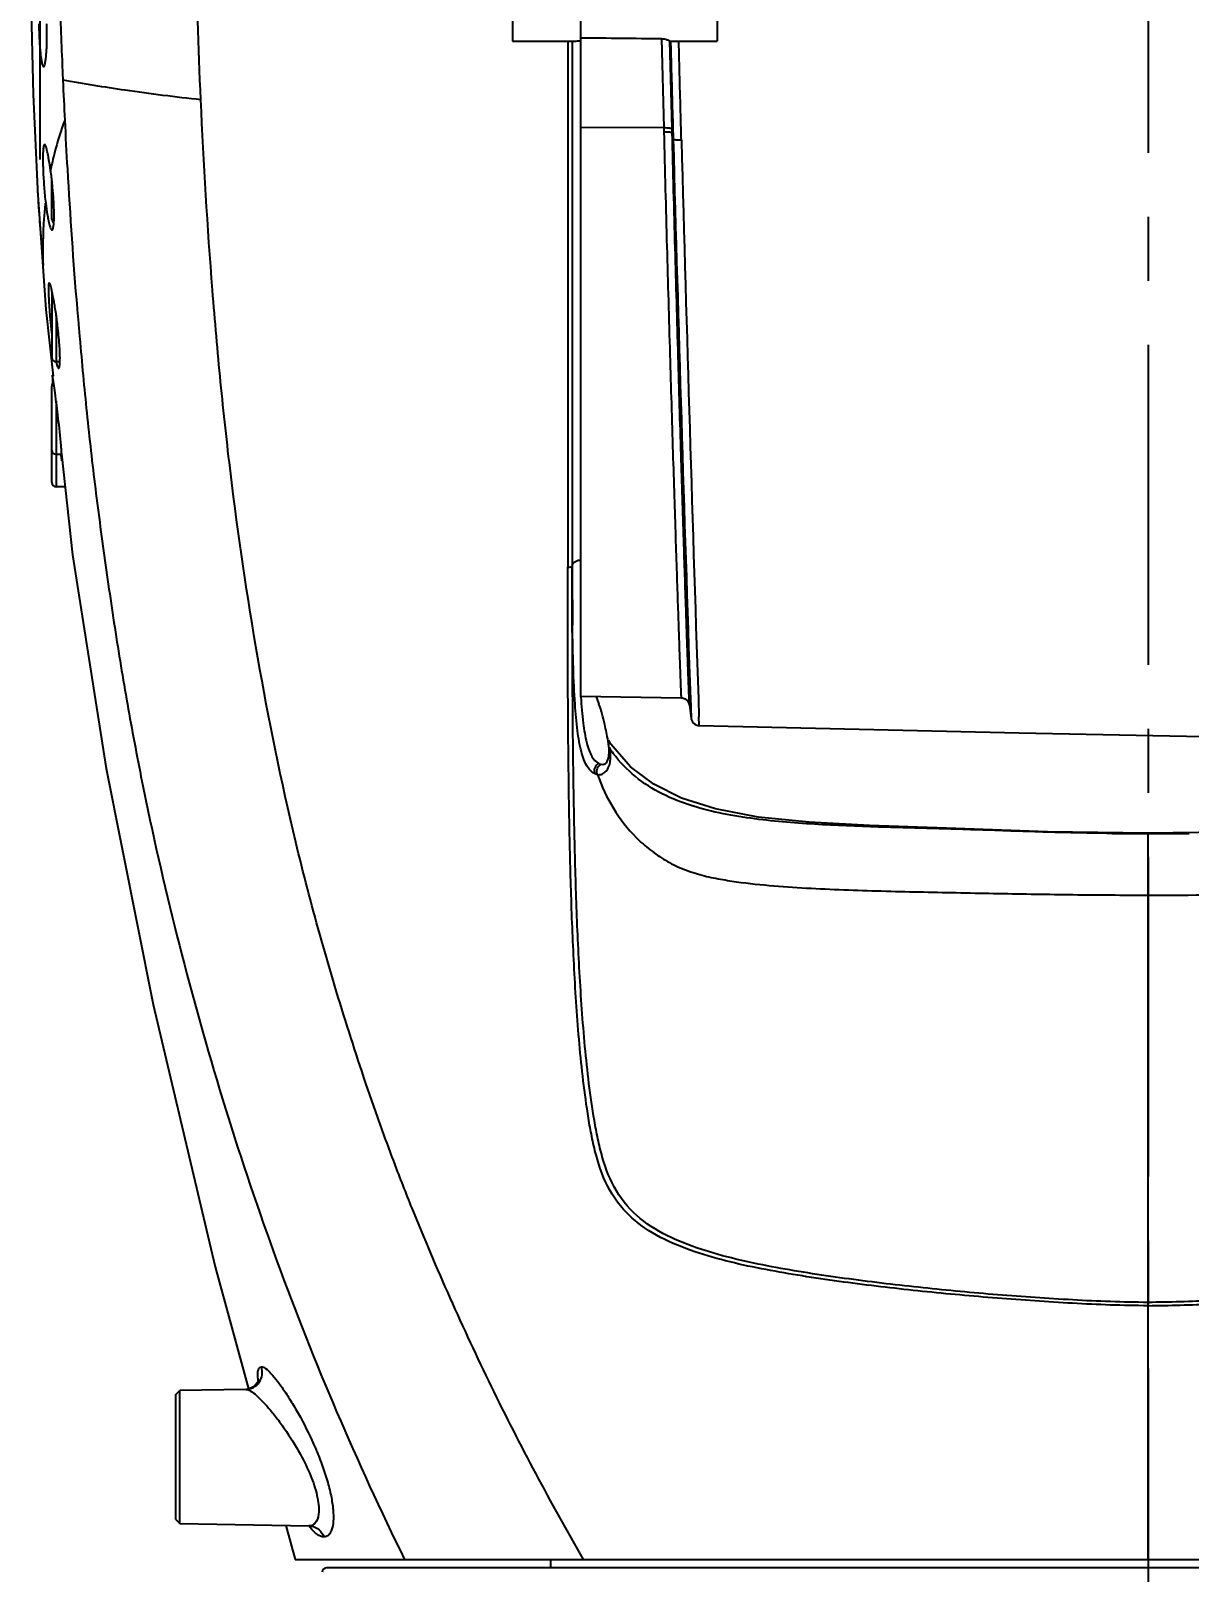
# Model space of a CAD drawing. Header units: millimetres. Extents: x 5828 to 6704, y 123 to 421.
# Drawn here: x 6457.72 to 6464.51, y 240.91 to 249.95 of the extents above; entities that cross this region are included whole.
import ezdxf

# ---------------------------------------------------------------- set-up
doc = ezdxf.new("R2010")
doc.units = ezdxf.units.MM
doc.linetypes.add('CENTER', pattern=[0.6, 0.375, -0.075, 0.075, -0.075])
for name, color, linetype in [('中心线', 7, 'Continuous'), ('外形图', 7, 'Continuous'), ('尺寸标注', 7, 'Continuous')]:
    doc.layers.add(name, color=color, linetype=linetype)
doc.styles.add('微软雅黑', font='msyh.ttc', dxfattribs={"height": 1.5})
doc.dimstyles.new('尺寸标注_1_20比例', dxfattribs={"dimtxt": 1.5, "dimasz": 1.25, "dimexe": 0.5, "dimexo": 0.4, "dimgap": 0.5, "dimtad": 1, "dimdec": 1, "dimlfac": 20, "dimdsep": 46, "dimtxsty": '微软雅黑', "dimcen": 0.09, "dimadec": 0, "dimazin": 0, "dimtp": 0.01, "dimtm": 0.01, "dimtfac": 1, "dimtdec": 1, "dimtofl": 0, "dimtmove": 0, "dimatfit": 3, "dimfxl": 1, "dimtolj": 1, "dimarcsym": 0})

# ---------------------------------------------------------------- blocks, each defined once
blk = doc.blocks.new('*D803')
at = {"layer": 'Defpoints', "color": 0}
for p in [(6457.7723, 291.9396), (6457.7723, 248.7937), (6470.7605, 248.7922)]:
    blk.add_point(p, dxfattribs=at)
at = {"layer": '尺寸标注', "color": 0, "lineweight": -2}
for p, q in [((6457.7723, 249.1937), (6457.7723, 292.4396)), ((6470.7605, 249.1922), (6470.7605, 292.4396)), ((6469.5105, 291.9396), (6459.0223, 291.9396))]:
    blk.add_line(p, q, dxfattribs=at)
at = {"layer": '尺寸标注', "color": 0}
for points in [[(6459.0223, 292.1479), (6459.0223, 291.7312), (6457.7723, 291.9396)], [(6469.5105, 291.7312), (6469.5105, 292.1479), (6470.7605, 291.9396)]]:
    blk.add_solid(points, dxfattribs=at)
at = {"layer": '尺寸标注', "color": 0, "insert": (6464.0525, 293.2148), "char_height": 1.5, "attachment_point": 5, "style": '微软雅黑'}
blk.add_mtext('\\A1;\\A1;260', dxfattribs=at)

msp = doc.modelspace()

# ---------------------------------------------------------------- linework, layer by layer
at = {"layer": '中心线', "linetype": 'CENTER', "ltscale": 5}
msp.add_line((6464.2664, 284.1061), (6464.2664, 228.9513), dxfattribs=at)
at = {"layer": '外形图', "color": 7, "linetype": 'Continuous'}
for p, q in [((6460.9414, 246.0419), (6460.9414, 254.3246)), ((6460.5414, 250.0871), (6460.5414, 249.8871)), ((6461.7414, 250.0871), (6461.7414, 249.8871)), ((6461.4147, 249.9015), (6461.4277, 249.3793)), ((6460.5414, 249.8871), (6460.9072, 249.8871)), ((6460.8664, 249.8871), (6460.8651, 246.8027)), ((6460.8914, 249.8871), (6460.8914, 246.8089)), ((6461.4765, 249.3739), (6461.4639, 249.8873)), ((6461.4676, 249.8871), (6461.7414, 249.8871)), ((6461.4277, 249.3793), (6460.9414, 249.3806)), ((6461.4277, 249.3793), (6461.4283, 249.3555)), ((6461.4771, 249.3495), (6461.4765, 249.3739)), ((6461.483, 249.3112), (6461.4771, 249.3495)), ((6457.7567, 249.0216), (6457.7572, 249.0138)), ((6457.7572, 249.0137), (6457.8067, 248.3131)), ((6457.8414, 248.8429), (6457.8414, 249.0717)), ((6457.8414, 248.4068), (6457.8414, 248.0318)), ((6457.8067, 248.3131), (6457.8491, 247.9237)), ((6457.8664, 248.2813), (6457.8664, 248.0068)), ((6457.9893, 248.3187), (6457.99, 248.3111)), ((6457.8352, 248.2193), (6457.8357, 248.2149)), ((6458.0048, 248.1409), (6458.0066, 248.1204)), ((6458.0051, 248.1407), (6458.0069, 248.1202)), ((6457.8882, 248.0068), (6457.8664, 248.0068)), ((6457.8414, 247.2996), (6457.8414, 247.8649)), ((6457.8664, 247.7776), (6457.8664, 247.2746)), ((6457.8664, 247.4649), (6457.8993, 247.4649)), ((6457.9198, 247.2746), (6457.8664, 247.2746)), ((6460.9416, 246.048), (6461.5296, 246.0377)), ((6461.5836, 246.0395), (6461.5878, 245.9184)), ((6461.5783, 245.9946), (6461.5878, 245.9184)), ((6461.636, 245.8754), (6461.6342, 245.9258)), ((6461.5878, 245.9184), (6461.5878, 245.9184)), ((6461.1178, 245.7662), (6461.1058, 245.7883)), ((6461.2329, 245.6332), (6461.1178, 245.7662)), ((6461.0618, 245.648), (6461.0699, 245.6471)), ((6464.2664, 240.9869), (6464.2664, 245.2435)), ((6458.5664, 241.9516), (6458.5914, 241.977)), ((6458.5664, 241.9516), (6458.5664, 241.2225)), ((6458.979, 241.9838), (6458.5914, 241.977)), ((6458.5914, 241.1971), (6458.5914, 241.977)), ((6458.5664, 241.2225), (6458.5914, 241.1971)), ((6458.5914, 241.1971), (6459.3481, 241.1839)), ((6459.2122, 241.1863), (6459.2667, 240.9866)), ((6459.2666, 240.987), (6459.9076, 240.9866)), ((6459.9076, 240.9866), (6469.2662, 240.9866)), ((6460.7664, 240.9371), (6460.7664, 240.9866)), ((6469.0823, 240.9371), (6459.4506, 240.9371))]:
    msp.add_line(p, q, dxfattribs=at)
for points in [[(6457.7439, 251.696), (6457.7275, 251.2337), (6457.7181, 250.725), (6457.7184, 250.1444), (6457.7312, 249.5734), (6457.7567, 249.0216)], [(6457.8987, 247.4684), (6457.9632, 246.8762), (6458.1597, 245.6225), (6458.4345, 244.24), (6458.7983, 242.703), (6458.9935, 241.9878)], [(6461.5296, 246.0377), (6461.5359, 246.0372), (6461.5542, 246.0308), (6461.5675, 246.0194), (6461.5749, 246.007), (6461.5777, 245.998), (6461.5783, 245.9946)], [(6461.5878, 245.9184), (6461.5888, 245.9129), (6461.5914, 245.9049), (6461.5959, 245.8967), (6461.6019, 245.8894), (6461.6093, 245.8832), (6461.6182, 245.8784), (6461.6284, 245.8754), (6461.636, 245.8746)], [(6461.636, 245.8754), (6463.5101, 245.8328), (6465.7653, 245.7873)], [(6467.415, 245.7661), (6467.2998, 245.6331), (6467.1632, 245.5303), (6467.0008, 245.4499), (6466.8025, 245.3868), (6466.551, 245.3387), (6466.2531, 245.3077), (6465.8996, 245.2883), (6465.4486, 245.2733), (6464.856, 245.2524), (6464.2664, 245.2435)], [(6464.2665, 245.2435), (6463.677, 245.2524), (6463.0842, 245.2733), (6462.6329, 245.2883), (6462.2796, 245.3077), (6461.9818, 245.3387), (6461.7302, 245.3868), (6461.5318, 245.45), (6461.3695, 245.5304), (6461.2329, 245.6332)], [(6459.0541, 242.0383), (6459.054, 242.0385), (6459.0475, 242.0233), (6459.0266, 242.0003), (6458.9935, 241.9855), (6458.979, 241.9838)], [(6459.3481, 241.1839), (6459.3608, 241.1821), (6459.3628, 241.182)]]:
    msp.add_lwpolyline(points, dxfattribs=at)
for centre, radius, start, end in [((6501.8838, 251.5548), 44.019, 181.76341, 182.31626), ((6463.43, 444.2557), 194.3647, 269.266456, 269.405888), ((6496.9707, 251.3608), 39.102, 182.32309, 182.4964), ((6497.7546, 251.4011), 39.8869, 182.50532, 182.84141), ((6459.6926, 248.7661), 1.8938, 159.67533, 165.81701), ((6968.7979, 263.2665), 507.5067, 181.575699, 181.946489), ((6969.3836, 263.094), 508.0396, 181.555142, 181.936572), ((6456.2707, 248.9171), 1.5775, 8.9635, 10.34268), ((6459.7968, 248.7399), 2.0013, 166.32904, 168.79396), ((6459.7505, 248.7509), 1.9537, 165.80153, 166.3205), ((6456.2186, 248.9087), 1.6302, 8.20201, 8.96844), ((6456.2358, 248.9112), 1.6129, 7.75825, 8.20247), ((6454.5854, 248.7184), 3.2753, 5.46594, 6.19398), ((6455.6126, 248.8157), 2.2434, 3.56517, 5.49066), ((6459.1596, 249.0969), 1.3637, 186.71981, 189.7679), ((6455.9679, 248.8388), 1.8874, 3.34193, 3.53479), ((6456.2655, 248.8544), 1.5893, 1.55856, 3.40855), ((6458.501, 248.975), 0.694, 191.3428, 191.53127), ((6457.8664, 248.8429), 0.025, 180, 236.42411), ((6457.2814, 248.8603), 0.5732, 357.55391, 358.16207), ((6456.5506, 248.8627), 1.3042, 1.14379, 1.53316), ((6457.2247, 248.8622), 0.63, 358.15546, 358.34497), ((6457.8664, 248.4068), 0.025, 161.5148, 180), ((6455.7016, 247.9824), 2.1854, 9.3637, 10.17018), ((6461.4797, 248.5906), 3.6633, 184.55096, 184.72444), ((6461.6141, 248.6018), 3.7981, 184.7254, 185.77993), ((6455.2969, 247.9161), 2.5955, 8.4528, 9.3538), ((6455.0455, 247.8789), 2.8497, 6.86116, 8.45065), ((6489.2389, 250.9746), 31.3624, 184.87157, 185.0157), ((6461.3576, 248.5762), 3.5404, 185.85733, 186.51632), ((6497.9096, 251.7362), 40.0664, 185.01648, 185.14817), ((6457.8664, 248.0318), 0.025, 180, 270), ((6457.8664, 247.8649), 0.025, 126.7577, 180), ((6452.6628, 247.1254), 5.2443, 7.67389, 8.27097), ((6449.4389, 246.6941), 8.4969, 6.64516, 7.65322), ((6457.8664, 247.4899), 0.025, 180, 270), ((6457.8664, 247.2996), 0.025, 180, 270), ((6490.686, 246.7694), 29.7946, 179.92406, 180.58823), ((6462.4455, 246.554), 1.5032, 199.83251, 201.59267), ((6460.6693, 245.7088), 0.4389, 5.82101, 6.24427), ((6461.7801, 246.1952), 0.8085, 213.78033, 216.72149), ((6461.0693, 245.6076), 0.0503, 115.50023, 196.77834), ((6460.9541, 245.6897), 0.162, 352.19882, 359.19202), ((6461.0847, 245.6026), 0.0509, 116.8195, 126.31167), ((6464.2698, 267.1688), 21.9269, 269.36177, 269.99123), ((6464.2749, 267.1597), 21.9178, 269.978, 270.60774), ((6459.4345, 242.0683), 0.3869, 182.74101, 184.25853), ((6459.5084, 242.0737), 0.461, 184.23955, 185.07712), ((6459.6589, 241.4255), 0.3942, 217.93639, 218.54242), ((6459.3464, 241.0923), 0.0916, 79.73419, 88.96026), ((6459.6363, 241.4074), 0.3653, 218.5343, 219.82465), ((6459.4506, 240.9121), 0.025, 90, 179)]:
    msp.add_arc(centre, radius, start, end, dxfattribs=at)
for points, knots in [([(6458.7143, 249.5428), (6458.7005, 249.8519), (6458.6814, 250.4634), (6458.6684, 251.2195), (6458.6652, 251.8041), (6458.6652, 252.216), (6458.6661, 252.6036), (6458.6664, 252.9625), (6458.6664, 253.2891), (6458.6663, 253.5799), (6458.6662, 253.7984), (6458.6664, 253.9529), (6458.6667, 254.0526), (6458.667, 254.141), (6458.6672, 254.218), (6458.6673, 254.2833), (6458.6672, 254.3304), (6458.667, 254.3621), (6458.6669, 254.3815), (6458.6667, 254.3979), (6458.6666, 254.4113), (6458.6664, 254.4218), (6458.6664, 254.4287), (6458.6663, 254.4326), (6458.6664, 254.4346), (6458.6661, 254.4355), (6458.6664, 254.4363), (6458.6663, 254.4363)], [0, 0, 0, 0, 0.189669, 0.375, 0.463516, 0.547999, 0.627497, 0.701083, 0.768023, 0.827667, 0.87935, 0.901986, 0.922373, 0.940451, 0.956186, 0.969539, 0.980483, 0.985047, 0.989004, 0.992355, 0.995101, 0.997241, 0.998772, 0.999309, 0.999692, 0.999923, 1, 1, 1, 1]), ([(6457.7649, 249.9871), (6457.7655, 249.9551), (6457.7673, 249.9087), (6457.771, 249.8498), (6457.7744, 249.8123), (6457.7782, 249.7818), (6457.7827, 249.7583), (6457.7862, 249.745), (6457.7907, 249.7371), (6457.7929, 249.7371)], [0, 0, 0, 0, 0.377715, 0.548486, 0.698418, 0.821829, 0.914383, 0.973301, 1, 1, 1, 1]), ([(6457.7929, 249.7371), (6457.7952, 249.7371), (6457.7995, 249.745), (6457.8026, 249.7583), (6457.8064, 249.7819), (6457.8092, 249.8123), (6457.8113, 249.8498), (6457.8132, 249.9088), (6457.8124, 249.9551), (6457.8117, 249.9871)], [0, 0, 0, 0, 0.026372, 0.084971, 0.177277, 0.300568, 0.450471, 0.621384, 1, 1, 1, 1]), ([(6461.4147, 249.9015), (6461.426, 249.9014), (6461.4429, 249.8971), (6461.4591, 249.8907), (6461.4639, 249.8873)], [0, 0, 0, 0, 0.658031, 1, 1, 1, 1]), ([(6460.9072, 249.8871), (6460.9096, 249.8871), (6460.9211, 249.8874), (6460.9325, 249.888), (6460.9414, 249.888)], [0, 0, 0, 0, 0.217074, 1, 1, 1, 1]), ([(6461.4639, 249.8873), (6461.464, 249.8872), (6461.4642, 249.8871), (6461.4645, 249.8871), (6461.4645, 249.8872)], [0, 0, 0, 0, 0.534582, 1, 1, 1, 1]), ([(6461.4676, 249.8871), (6461.4689, 249.8389), (6461.474, 249.647), (6461.4791, 249.455), (6461.483, 249.3112)], [0, 0, 0, 0, 0.250918, 1, 1, 1, 1]), ([(6461.5312, 249.3063), (6461.5299, 249.3545), (6461.5247, 249.5481), (6461.5196, 249.7416), (6461.5158, 249.8871)], [0, 0, 0, 0, 0.248746, 1, 1, 1, 1]), ([(6458.7143, 249.5428), (6458.5664, 249.5587), (6458.2961, 249.5923), (6458.0275, 249.6365), (6457.9058, 249.6576)], [0, 0, 0, 0, 0.546369, 1, 1, 1, 1]), ([(6460.9581, 240.987), (6460.8623, 241.1529), (6460.6761, 241.4877), (6460.4151, 241.999), (6460.1738, 242.5185), (6459.987, 242.9567), (6459.8482, 243.3103), (6459.7183, 243.6651), (6459.5701, 244.1114), (6459.4087, 244.6492), (6459.2219, 245.3662), (6459.04, 246.2657), (6458.907, 247.1682), (6458.829, 247.8882), (6458.7641, 248.6186), (6458.7311, 249.1704), (6458.7143, 249.5428)], [0, 0, 0, 0, 0.06429, 0.128519, 0.192612, 0.256507, 0.288345, 0.32009, 0.383305, 0.446129, 0.5085, 0.631892, 0.753898, 0.814527, 0.874912, 1, 1, 1, 1]), ([(6457.9167, 249.4238), (6457.9214, 249.3283), (6457.9415, 248.9597), (6457.966, 248.5914), (6457.9892, 248.3188)], [0, 0, 0, 0, 0.258976, 1, 1, 1, 1]), ([(6461.4277, 249.3793), (6461.4336, 249.3795), (6461.4445, 249.3794), (6461.4594, 249.3785), (6461.4695, 249.3767), (6461.4755, 249.3752), (6461.4765, 249.3736)], [0, 0, 0, 0, 0.355374, 0.663822, 0.885977, 1, 1, 1, 1]), ([(6461.4282, 249.3554), (6461.4341, 249.3556), (6461.4451, 249.3555), (6461.46, 249.3546), (6461.47, 249.3527), (6461.4761, 249.351), (6461.4771, 249.3495)], [0, 0, 0, 0, 0.355314, 0.663909, 0.885816, 1, 1, 1, 1]), ([(6461.4282, 249.3554), (6461.4339, 249.1309), (6461.4454, 248.6952), (6461.4631, 248.0685), (6461.4776, 247.5802), (6461.4888, 247.2239), (6461.4963, 246.9876), (6461.5033, 246.7746), (6461.5096, 246.5865), (6461.5152, 246.4246), (6461.5193, 246.3069), (6461.5221, 246.2268), (6461.5239, 246.1776), (6461.5254, 246.1359), (6461.5268, 246.1016), (6461.5277, 246.0777), (6461.5283, 246.0624), (6461.5286, 246.0537), (6461.5291, 246.0472), (6461.529, 246.0419), (6461.5298, 246.0398), (6461.5293, 246.0377), (6461.5296, 246.0377)], [0, 0, 0, 0, 0.203018, 0.393879, 0.566641, 0.644591, 0.716, 0.780338, 0.837222, 0.886137, 0.926667, 0.943709, 0.958549, 0.971154, 0.981494, 0.989559, 0.992737, 0.995342, 0.997374, 0.99883, 0.999705, 1, 1, 1, 1]), ([(6457.7985, 249.2804), (6457.7964, 249.2804), (6457.7929, 249.272), (6457.7912, 249.2591), (6457.7891, 249.2354), (6457.7885, 249.205), (6457.7888, 249.1674), (6457.7905, 249.1085), (6457.7935, 249.0622), (6457.7959, 249.0304)], [0, 0, 0, 0, 0.024646, 0.082291, 0.17428, 0.297774, 0.448264, 0.619938, 1, 1, 1, 1]), ([(6457.8225, 249.2003), (6457.8205, 249.2116), (6457.8167, 249.2312), (6457.8104, 249.2571), (6457.8057, 249.2714), (6457.801, 249.2804), (6457.7985, 249.2804)], [0, 0, 0, 0, 0.407933, 0.715911, 0.91325, 1, 1, 1, 1]), ([(6461.5783, 245.9943), (6461.5776, 246.0006), (6461.5773, 246.0236), (6461.5747, 246.073), (6461.5722, 246.1524), (6461.5682, 246.2612), (6461.5636, 246.3985), (6461.5555, 246.6352), (6461.5439, 246.9925), (6461.5285, 247.487), (6461.5117, 248.0577), (6461.4942, 248.6871), (6461.4828, 249.1243), (6461.4771, 249.3495)], [0, 0, 0, 0, 0.005717, 0.020504, 0.044232, 0.076732, 0.117762, 0.16702, 0.288434, 0.437266, 0.609167, 0.798685, 1, 1, 1, 1]), ([(6461.5312, 249.3057), (6461.525, 249.3056), (6461.5143, 249.3056), (6461.4998, 249.3065), (6461.4902, 249.3082), (6461.4842, 249.3096), (6461.483, 249.3112)], [0, 0, 0, 0, 0.378155, 0.663098, 0.874379, 1, 1, 1, 1]), ([(6457.8415, 249.0718), (6457.841, 249.0767), (6457.8389, 249.0958), (6457.8359, 249.1147), (6457.8339, 249.1289)], [0, 0, 0, 0, 0.256001, 1, 1, 1, 1]), ([(6457.7572, 249.0138), (6457.7591, 248.9803), (6457.7685, 248.8335), (6457.7806, 248.6869), (6457.7911, 248.5738)], [0, 0, 0, 0, 0.22804, 1, 1, 1, 1]), ([(6457.7959, 249.0304), (6457.7971, 249.0146), (6457.7992, 248.9835), (6457.8034, 248.9526), (6457.8052, 248.9374)], [0, 0, 0, 0, 0.509072, 1, 1, 1, 1]), ([(6457.7911, 248.5738), (6457.789, 248.6647), (6457.7909, 248.7862), (6457.8015, 248.9071), (6457.8047, 248.9373)], [0, 0, 0, 0, 0.749412, 1, 1, 1, 1]), ([(6457.8156, 248.8656), (6457.816, 248.8632), (6457.8176, 248.8541), (6457.8192, 248.8451), (6457.8206, 248.8385)], [0, 0, 0, 0, 0.264457, 1, 1, 1, 1]), ([(6457.821, 248.8363), (6457.8214, 248.8344), (6457.8229, 248.8272), (6457.8245, 248.8201), (6457.8258, 248.815)], [0, 0, 0, 0, 0.269084, 1, 1, 1, 1]), ([(6457.8258, 248.815), (6457.8281, 248.8062), (6457.8314, 248.7948), (6457.8371, 248.7833), (6457.8406, 248.7804), (6457.8421, 248.7804)], [0, 0, 0, 0, 0.691927, 0.888933, 1, 1, 1, 1]), ([(6457.8421, 248.7804), (6457.8439, 248.7804), (6457.848, 248.7858), (6457.8503, 248.7965), (6457.853, 248.8141), (6457.8538, 248.8279), (6457.8541, 248.8358)], [0, 0, 0, 0, 0.095192, 0.287744, 0.590907, 1, 1, 1, 1]), ([(6457.8544, 248.844), (6457.8545, 248.8474), (6457.8548, 248.8623), (6457.8547, 248.8773), (6457.8545, 248.8887)], [0, 0, 0, 0, 0.229892, 1, 1, 1, 1]), ([(6457.8259, 248.4693), (6457.8246, 248.4693), (6457.8226, 248.4639), (6457.8218, 248.4557), (6457.821, 248.4403), (6457.8211, 248.4288), (6457.8212, 248.422)], [0, 0, 0, 0, 0.07956, 0.270099, 0.578897, 1, 1, 1, 1]), ([(6457.8417, 248.4234), (6457.8403, 248.43), (6457.8376, 248.4413), (6457.8333, 248.4561), (6457.8302, 248.4643), (6457.8273, 248.4693), (6457.8259, 248.4693)], [0, 0, 0, 0, 0.412206, 0.718791, 0.913379, 1, 1, 1, 1]), ([(6457.8212, 248.422), (6457.8212, 248.4181), (6457.8216, 248.4004), (6457.8225, 248.3828), (6457.8232, 248.369)], [0, 0, 0, 0, 0.220317, 1, 1, 1, 1]), ([(6457.8232, 248.369), (6457.8235, 248.3636), (6457.8249, 248.3406), (6457.8266, 248.3176), (6457.828, 248.3)], [0, 0, 0, 0, 0.233607, 1, 1, 1, 1]), ([(6457.8527, 248.3683), (6457.8518, 248.3734), (6457.8484, 248.3919), (6457.8447, 248.4102), (6457.8417, 248.4234)], [0, 0, 0, 0, 0.278574, 1, 1, 1, 1]), ([(6457.889, 248.0183), (6457.8894, 248.0479), (6457.8859, 248.1151), (6457.8793, 248.1819), (6457.8748, 248.2193)], [0, 0, 0, 0, 0.439951, 1, 1, 1, 1]), ([(6458.0066, 248.1204), (6458.0199, 247.9734), (6458.0472, 247.6778), (6458.0988, 247.2334), (6458.159, 246.7864), (6458.2259, 246.3373), (6458.3027, 245.8867), (6458.4205, 245.2824), (6458.5968, 244.5267), (6458.8525, 243.6251), (6459.153, 242.7305), (6459.5034, 241.8486), (6459.7684, 241.2723), (6459.9081, 240.987)], [0, 0, 0, 0, 0.059628, 0.119918, 0.180736, 0.241847, 0.303376, 0.365383, 0.490556, 0.616797, 0.743849, 0.871677, 1, 1, 1, 1]), ([(6457.8662, 248.0051), (6457.8674, 247.9999), (6457.8697, 247.991), (6457.8735, 247.9796), (6457.8765, 247.9727), (6457.8795, 247.9693), (6457.8808, 247.9693)], [0, 0, 0, 0, 0.403922, 0.704825, 0.900003, 1, 1, 1, 1]), ([(6457.8808, 247.9693), (6457.8823, 247.9693), (6457.8854, 247.9744), (6457.8868, 247.9835), (6457.8886, 247.9992), (6457.8889, 248.0113), (6457.889, 248.0183)], [0, 0, 0, 0, 0.088334, 0.279547, 0.585053, 1, 1, 1, 1]), ([(6457.8442, 247.9274), (6457.8439, 247.9274), (6457.8439, 247.9259), (6457.8438, 247.9241), (6457.8439, 247.9201), (6457.8443, 247.9125), (6457.8453, 247.8991), (6457.8462, 247.8877), (6457.8468, 247.8811)], [0, 0, 0, 0, 0.017154, 0.065403, 0.145291, 0.256555, 0.570767, 1, 1, 1, 1]), ([(6457.8526, 247.8798), (6457.8516, 247.8866), (6457.8502, 247.8962), (6457.8483, 247.9079), (6457.8472, 247.9147), (6457.8462, 247.9199), (6457.8455, 247.924), (6457.8448, 247.9259), (6457.8445, 247.9274), (6457.8442, 247.9274)], [0, 0, 0, 0, 0.426169, 0.59757, 0.739605, 0.851245, 0.93197, 0.981448, 1, 1, 1, 1]), ([(6457.8988, 247.4749), (6457.8978, 247.4882), (6457.8924, 247.5558), (6457.8851, 247.6233), (6457.8788, 247.6774)], [0, 0, 0, 0, 0.197237, 1, 1, 1, 1]), ([(6457.8926, 247.4628), (6457.8934, 247.4577), (6457.8947, 247.4489), (6457.8964, 247.4388), (6457.8977, 247.4329), (6457.8984, 247.4299), (6457.899, 247.4284), (6457.8994, 247.4274), (6457.8997, 247.4274)], [0, 0, 0, 0, 0.425735, 0.737098, 0.847941, 0.928449, 0.978609, 1, 1, 1, 1]), ([(6457.8997, 247.4274), (6457.9, 247.4274), (6457.9003, 247.4288), (6457.9005, 247.4308), (6457.9006, 247.4348), (6457.9005, 247.4427), (6457.9, 247.4564), (6457.8992, 247.4681), (6457.8988, 247.4749)], [0, 0, 0, 0, 0.018801, 0.067385, 0.147263, 0.258339, 0.571848, 1, 1, 1, 1]), ([(6460.8914, 246.8089), (6460.8914, 246.8137), (6460.8944, 246.8239), (6460.9061, 246.8358), (6460.9225, 246.8434), (6460.935, 246.8451), (6460.9414, 246.8451)], [0, 0, 0, 0, 0.212228, 0.448219, 0.714412, 1, 1, 1, 1]), ([(6464.2664, 242.4745), (6464.1186, 242.4745), (6463.8235, 242.4865), (6463.3826, 242.5167), (6462.9444, 242.5567), (6462.5818, 242.5988), (6462.2942, 242.6395), (6462.0804, 242.6747), (6461.8684, 242.7166), (6461.6594, 242.7714), (6461.4553, 242.8445), (6461.2965, 242.9363), (6461.1895, 243.0371), (6461.1008, 243.1559), (6461.0454, 243.2951), (6461.0111, 243.4383), (6460.9836, 243.5827), (6460.9583, 243.7643), (6460.935, 243.9825), (6460.9176, 244.2009), (6460.9042, 244.4192), (6460.8904, 244.7099), (6460.8789, 245.0726), (6460.8709, 245.507), (6460.8667, 245.9402), (6460.865, 246.3719), (6460.8649, 246.6592), (6460.8651, 246.8027)], [0, 0, 0, 0, 0.063463, 0.126768, 0.189769, 0.252361, 0.283484, 0.314492, 0.3454, 0.376252, 0.407153, 0.438343, 0.454109, 0.46998, 0.50165, 0.517471, 0.533257, 0.564737, 0.596146, 0.627497, 0.658798, 0.690053, 0.75243, 0.814625, 0.87662, 0.938411, 1, 1, 1, 1]), ([(6460.8651, 246.8027), (6460.8713, 246.8026), (6460.8797, 246.8033), (6460.8883, 246.8055), (6460.8914, 246.8077), (6460.8914, 246.8089)], [0, 0, 0, 0, 0.662632, 0.875485, 1, 1, 1, 1]), ([(6464.2664, 242.494), (6464.1191, 242.494), (6463.8248, 242.5062), (6463.3851, 242.5367), (6462.9481, 242.5773), (6462.5865, 242.62), (6462.2998, 242.6613), (6462.0868, 242.6968), (6461.8761, 242.7394), (6461.6689, 242.7942), (6461.4683, 242.868), (6461.2823, 242.9764), (6461.1389, 243.1418), (6461.0742, 243.3117), (6461.0407, 243.4526), (6461.0139, 243.596), (6460.9883, 243.7766), (6460.9651, 243.9941), (6460.9475, 244.2118), (6460.9338, 244.4296), (6460.9196, 244.7196), (6460.9076, 245.0817), (6460.899, 245.5153), (6460.8941, 245.9477), (6460.8918, 246.3788), (6460.8914, 246.6657), (6460.8914, 246.8089)], [0, 0, 0, 0, 0.063606, 0.127109, 0.190312, 0.253096, 0.284304, 0.315377, 0.346308, 0.377109, 0.407815, 0.438409, 0.4691, 0.500196, 0.515909, 0.531658, 0.563167, 0.594642, 0.626078, 0.657478, 0.68884, 0.751447, 0.813883, 0.876125, 0.938163, 1, 1, 1, 1]), ([(6460.9076, 246.0008), (6460.9028, 246.0712), (6460.8965, 246.2255), (6460.8939, 246.3798), (6460.893, 246.4635)], [0, 0, 0, 0, 0.457416, 1, 1, 1, 1]), ([(6460.9414, 246.0419), (6460.9448, 245.9908), (6460.9525, 245.9004), (6460.9692, 245.7954), (6460.9887, 245.7304), (6461.0076, 245.6873), (6461.0301, 245.6609), (6461.0476, 245.653)], [0, 0, 0, 0, 0.371128, 0.656836, 0.768418, 0.860664, 1, 1, 1, 1]), ([(6461.0211, 245.5931), (6461.0024, 245.6031), (6460.9784, 245.6316), (6460.9578, 245.6781), (6460.9371, 245.7459), (6460.9193, 245.8547), (6460.9111, 245.9481), (6460.9076, 246.0008)], [0, 0, 0, 0, 0.146954, 0.240787, 0.3526, 0.635322, 1, 1, 1, 1]), ([(6461.1016, 245.786), (6461.0953, 245.8179), (6461.08, 245.8901), (6461.0629, 245.9624), (6461.0477, 246.0008)], [0, 0, 0, 0, 0.440916, 1, 1, 1, 1]), ([(6461.1056, 245.7565), (6461.1054, 245.7589), (6461.1042, 245.7687), (6461.1028, 245.7785), (6461.1016, 245.786)], [0, 0, 0, 0, 0.238422, 1, 1, 1, 1]), ([(6461.1045, 245.6881), (6461.1055, 245.6925), (6461.1089, 245.7141), (6461.1077, 245.7361), (6461.106, 245.7533)], [0, 0, 0, 0, 0.208598, 1, 1, 1, 1]), ([(6461.1161, 245.6875), (6461.1162, 245.6921), (6461.1157, 245.7117), (6461.1121, 245.7312), (6461.1081, 245.7456)], [0, 0, 0, 0, 0.23564, 1, 1, 1, 1]), ([(6461.0386, 245.5872), (6461.048, 245.5858), (6461.0681, 245.5886), (6461.0921, 245.6075), (6461.1078, 245.6352), (6461.1131, 245.6565), (6461.1146, 245.6677)], [0, 0, 0, 0, 0.232039, 0.467318, 0.72251, 1, 1, 1, 1]), ([(6461.0476, 245.653), (6461.0489, 245.6525), (6461.0535, 245.6505), (6461.0583, 245.6488), (6461.0618, 245.648)], [0, 0, 0, 0, 0.280048, 1, 1, 1, 1]), ([(6461.0705, 245.6471), (6461.0744, 245.6471), (6461.0825, 245.6487), (6461.0922, 245.6577), (6461.0998, 245.6711), (6461.1032, 245.6819), (6461.1045, 245.6881)], [0, 0, 0, 0, 0.203508, 0.41103, 0.671675, 1, 1, 1, 1]), ([(6464.0256, 245.2433), (6463.9003, 245.2447), (6463.6498, 245.2498), (6463.2742, 245.2637), (6462.8986, 245.2739), (6462.5229, 245.2847), (6462.1477, 245.3045), (6461.836, 245.3409), (6461.5923, 245.4007), (6461.4165, 245.4687), (6461.2566, 245.5699), (6461.1694, 245.6616), (6461.132, 245.7117)], [0, 0, 0, 0, 0.125039, 0.250081, 0.375124, 0.500164, 0.625199, 0.750179, 0.812675, 0.875206, 0.937616, 1, 1, 1, 1]), ([(6461.0386, 245.5872), (6461.0348, 245.5968), (6461.0333, 245.6191), (6461.0462, 245.6375), (6461.0546, 245.6436)], [0, 0, 0, 0, 0.499005, 1, 1, 1, 1]), ([(6461.0386, 245.5872), (6461.0641, 245.5189), (6461.1256, 245.3861), (6461.2379, 245.2409), (6461.3467, 245.1445), (6461.4369, 245.0828), (6461.535, 245.0342), (6461.639, 244.9993), (6461.7462, 244.976), (6461.8907, 244.9529), (6462.0728, 244.9341), (6462.2918, 244.9202), (6462.5841, 244.9077), (6462.9498, 244.8992), (6463.3887, 244.8905), (6463.8275, 244.8831), (6464.1201, 244.8812), (6464.2664, 244.8812)], [0, 0, 0, 0, 0.062385, 0.124366, 0.155433, 0.186523, 0.217612, 0.248793, 0.280107, 0.311412, 0.373997, 0.436605, 0.499202, 0.6244, 0.749602, 0.874801, 1, 1, 1, 1]), ([(6464.2664, 244.8809), (6464.5165, 244.8809), (6464.8915, 244.8852), (6465.3915, 244.8953), (6465.6415, 244.9002), (6465.7664, 244.9033)], [0, 0, 0, 0, 0.499992, 0.749992, 1, 1, 1, 1]), ([(6465.7665, 242.5992), (6465.5183, 242.5701), (6465.1443, 242.5355), (6464.6439, 242.5029), (6464.3924, 242.494), (6464.2664, 242.494)], [0, 0, 0, 0, 0.498227, 0.748879, 1, 1, 1, 1]), ([(6464.2664, 242.4746), (6464.3923, 242.4751), (6464.6439, 242.4834), (6465.02, 242.507), (6465.394, 242.5393), (6465.6428, 242.5626), (6465.7665, 242.5781)], [0, 0, 0, 0, 0.251117, 0.501763, 0.751503, 1, 1, 1, 1]), ([(6458.979, 241.9838), (6458.9941, 241.9842), (6459.0249, 241.9925), (6459.06, 242.0245), (6459.0772, 242.0691), (6459.0742, 242.1011), (6459.0694, 242.1158)], [0, 0, 0, 0, 0.247448, 0.49653, 0.747824, 1, 1, 1, 1]), ([(6459.048, 242.0498), (6459.0476, 242.0592), (6459.0474, 242.0756), (6459.0503, 242.0965), (6459.0568, 242.1116), (6459.0655, 242.1156), (6459.0694, 242.1158)], [0, 0, 0, 0, 0.374513, 0.653283, 0.846717, 1, 1, 1, 1]), ([(6459.0694, 242.1158), (6459.078, 242.1162), (6459.0997, 242.104), (6459.1297, 242.0746), (6459.1671, 242.0289), (6459.2087, 241.9696), (6459.2535, 241.8988), (6459.3161, 241.7892), (6459.3743, 241.6703), (6459.4244, 241.5455), (6459.4556, 241.4521), (6459.4782, 241.3632), (6459.4909, 241.283), (6459.4929, 241.2159), (6459.4858, 241.1697), (6459.4739, 241.1428), (6459.4633, 241.1293), (6459.4504, 241.1211), (6459.4408, 241.1193), (6459.4361, 241.1193)], [0, 0, 0, 0, 0.02267, 0.060262, 0.112364, 0.176734, 0.250872, 0.332378, 0.508392, 0.598241, 0.685617, 0.767143, 0.839142, 0.898363, 0.943208, 0.960513, 0.974987, 0.98767, 1, 1, 1, 1]), ([(6458.9782, 241.9838), (6458.9874, 241.9839), (6459.0097, 241.9736), (6459.0422, 241.948), (6459.0815, 241.9093), (6459.1249, 241.8598), (6459.171, 241.8013), (6459.235, 241.7115), (6459.2795, 241.6384), (6459.3066, 241.5871)], [0, 0, 0, 0, 0.052486, 0.133247, 0.239796, 0.367287, 0.510995, 0.666758, 1, 1, 1, 1]), ([(6459.3066, 241.5871), (6459.3277, 241.5473), (6459.3642, 241.4694), (6459.396, 241.3708), (6459.4062, 241.2986), (6459.4061, 241.2476), (6459.3961, 241.2113), (6459.3819, 241.1972)], [0, 0, 0, 0, 0.327668, 0.624739, 0.750091, 0.854504, 1, 1, 1, 1]), ([(6459.3819, 241.1972), (6459.3775, 241.1929), (6459.3668, 241.1857), (6459.3543, 241.1838), (6459.3481, 241.1839)], [0, 0, 0, 0, 0.501488, 1, 1, 1, 1]), ([(6459.4361, 241.1193), (6459.4226, 241.1192), (6459.3908, 241.1346), (6459.3683, 241.1585), (6459.3558, 241.1735)], [0, 0, 0, 0, 0.407871, 1, 1, 1, 1]), ([(6459.3628, 241.1825), (6459.379, 241.1795), (6459.4108, 241.1643), (6459.4303, 241.1352), (6459.4361, 241.1193)], [0, 0, 0, 0, 0.494904, 1, 1, 1, 1])]:
    msp.add_open_spline(points, degree=3, knots=knots, dxfattribs=at)
msp.add_open_spline([(6461.0387, 245.5872), (6461.0326, 245.5881), (6461.0266, 245.5902), (6461.0211, 245.5931)], degree=3, dxfattribs=at)

# ---------------------------------------------------------------- dimensions: what is measured, and where the dimension line sits
at = {"layer": '尺寸标注'}
dim = msp.add_linear_dim(base=(6457.7723, 291.9396), p1=(6470.7605, 248.7922), p2=(6457.7723, 248.7937), text='\\A1;260', dimstyle='尺寸标注_1_20比例', override={"dimtxsty": '微软雅黑'}, dxfattribs=at)
dim.commit()
dim.dimension.update_dxf_attribs({"geometry": '*D803', "text_midpoint": (6464.0525, 291.9396), "dimtype": 160})

doc.saveas('drawing.dxf')
